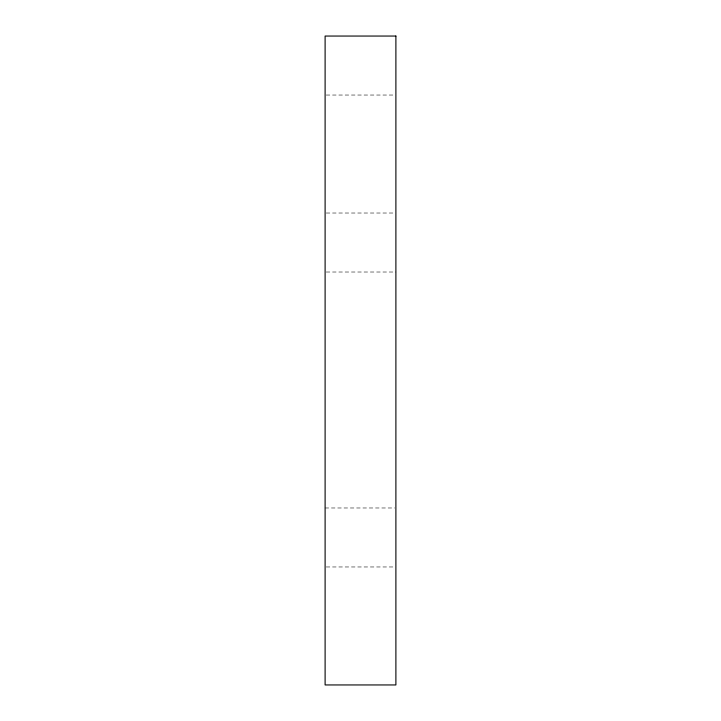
<?xml version="1.0" encoding="UTF-8"?>
<svg xmlns="http://www.w3.org/2000/svg" width="721" height="721" viewBox="0 0 721 721"><rect width="100%" height="100%" fill="white"/><g stroke="black" fill="none" stroke-linecap="round" stroke-linejoin="round"><path stroke-width="0.54" stroke-dasharray="3.6 2.7" d="M326.225 95.037L394.775 95.037M326.225 213.019L394.775 213.019M326.225 272.015L395.892 272.015M325.108 507.981L394.775 507.981M326.225 566.967L394.775 566.967"/><path stroke-width="1.08" d="M395.892 36.05L325.108 36.05L325.108 684.95L395.892 684.95L395.892 36.05"/></g></svg>
